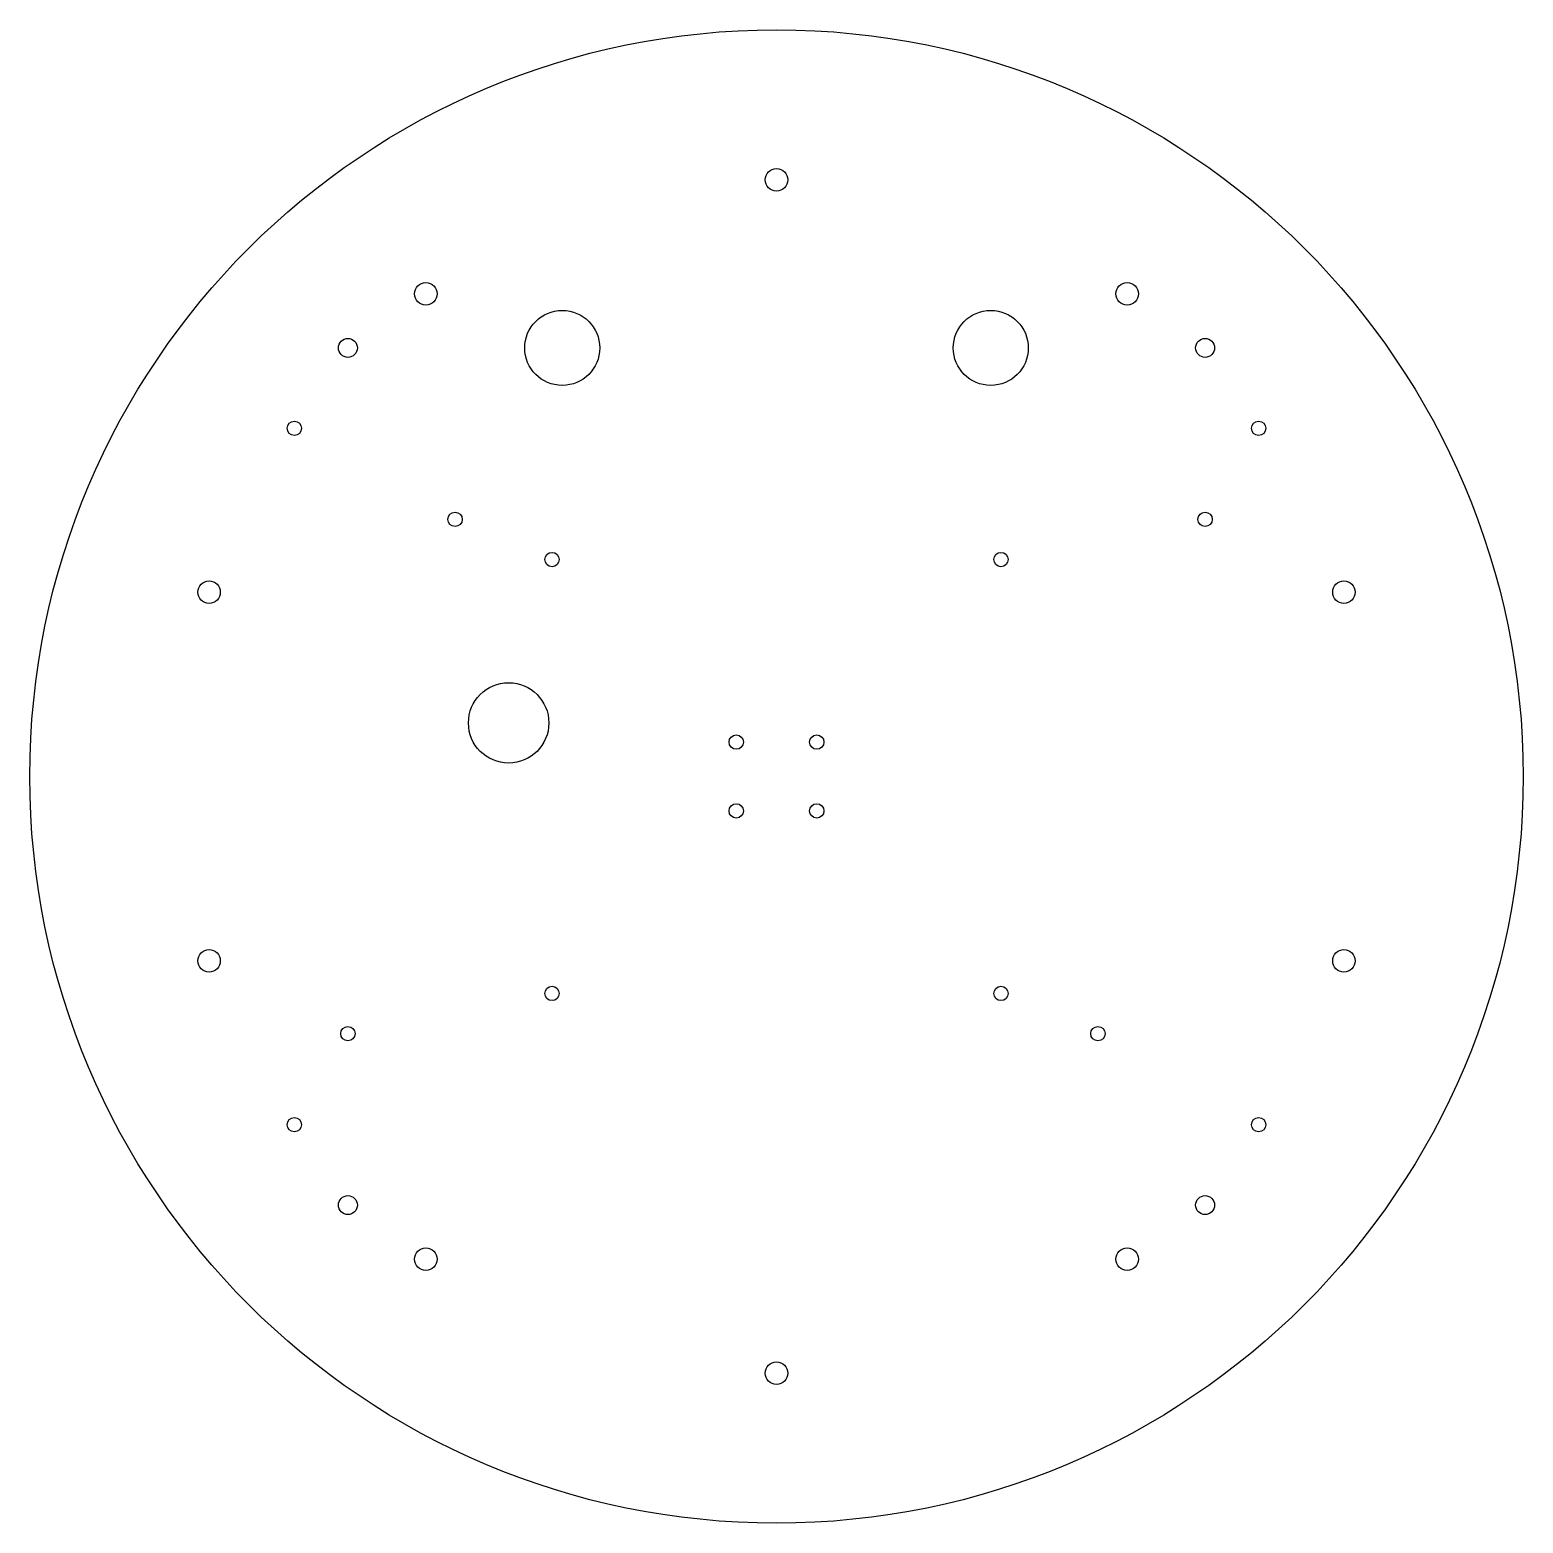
# Model space of a CAD drawing. Header units: inches. Extents: x -7 to 7, y -7 to 7.
import ezdxf

# ---------------------------------------------------------------- set-up
doc = ezdxf.new("R2010")
doc.units = ezdxf.units.IN
doc.header["$MEASUREMENT"] = 0

msp = doc.modelspace()

# ---------------------------------------------------------------- linework, layer by layer
at = {"color": 7, "linetype": 'Continuous', "lineweight": 25}
for centre, radius in [((0, 0), 6.969), ((0, 5.569), 0.105), ((-3.273, 4.505), 0.105), ((3.273, 4.505), 0.105), ((-2, 4), 0.35), ((2, 4), 0.35), ((-4, 4), 0.0885), ((4, 4), 0.0885), ((-4.5, 3.25), 0.0669), ((4.5, 3.25), 0.0669), ((-3, 2.4), 0.0669), ((4, 2.4), 0.0669), ((-2.095, 2.025), 0.0669), ((2.095, 2.025), 0.0669), ((-5.296, 1.721), 0.105), ((5.296, 1.721), 0.105), ((-2.5, 0.5), 0.375), ((-0.376, 0.321), 0.0669), ((0.376, 0.321), 0.0669), ((-0.376, -0.321), 0.0669), ((0.376, -0.321), 0.0669), ((-5.296, -1.721), 0.105), ((5.296, -1.721), 0.105), ((-2.095, -2.025), 0.0669), ((2.095, -2.025), 0.0669), ((-4, -2.4), 0.0669), ((3, -2.4), 0.0669), ((-4.5, -3.25), 0.0669), ((4.5, -3.25), 0.0669), ((-4, -4), 0.0885), ((4, -4), 0.0885), ((-3.273, -4.505), 0.105), ((3.273, -4.505), 0.105), ((0, -5.569), 0.105)]:
    msp.add_circle(centre, radius, dxfattribs=at)

doc.saveas('drawing.dxf')
